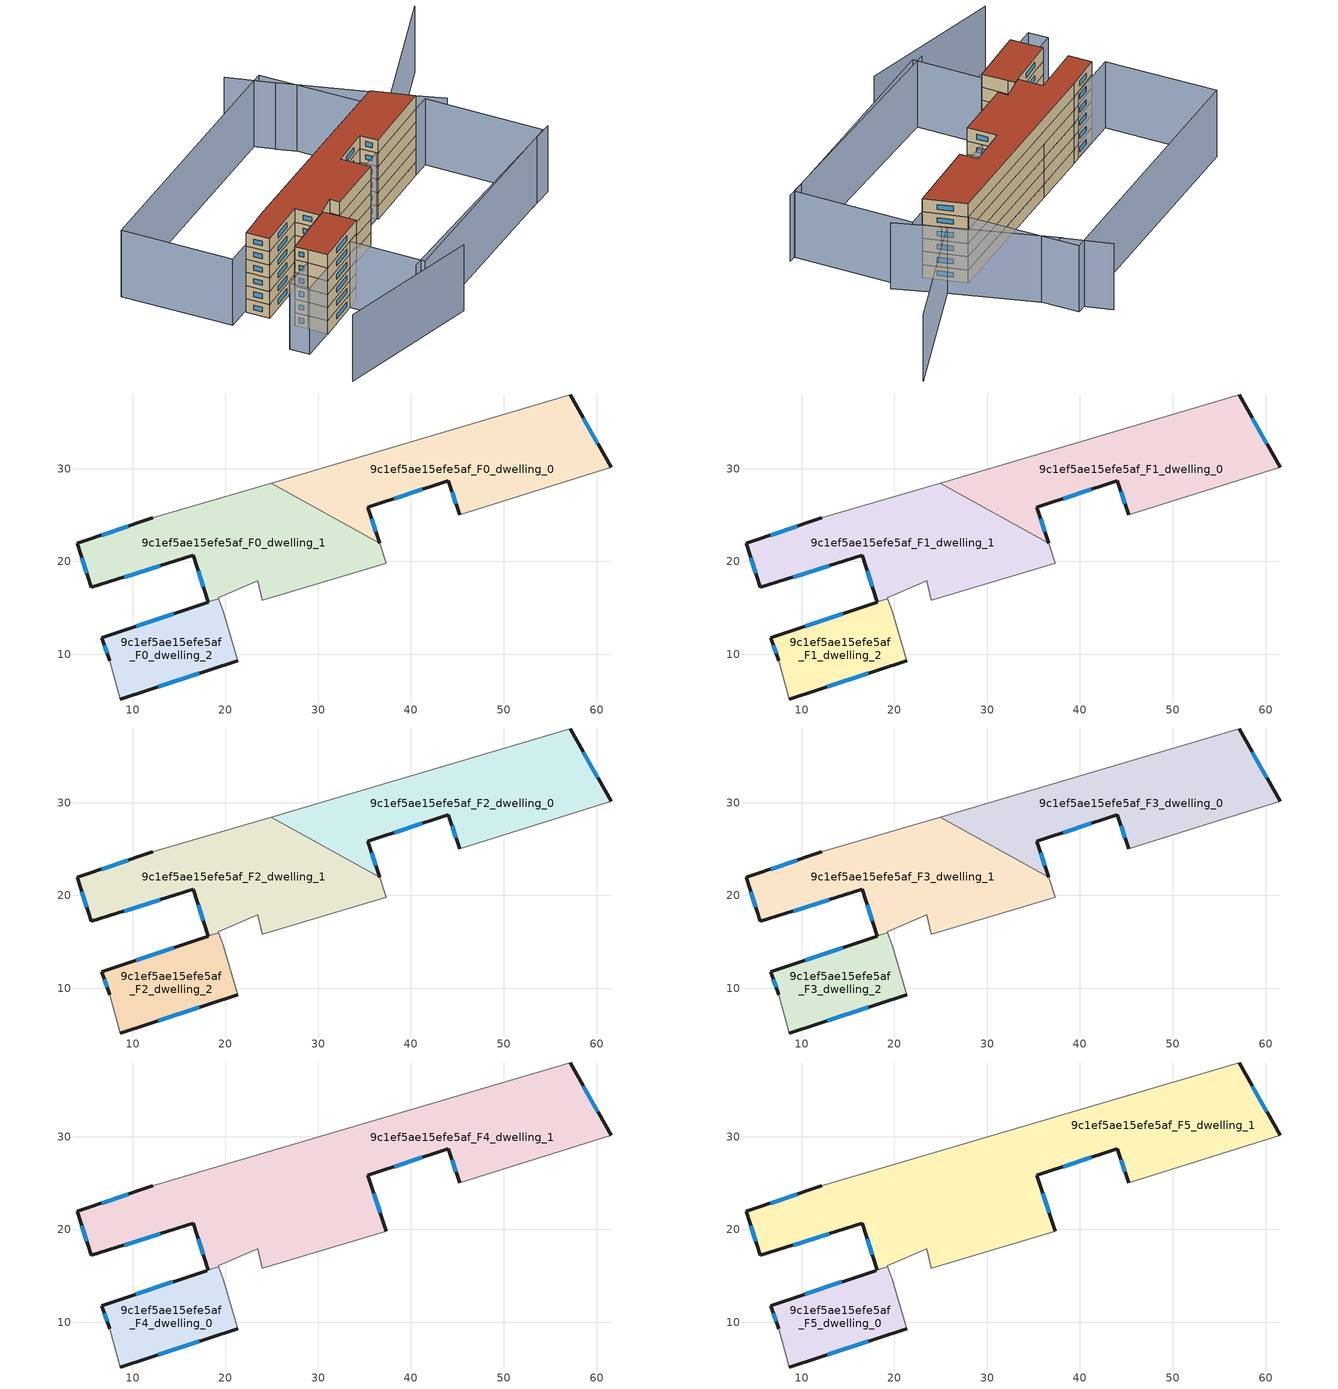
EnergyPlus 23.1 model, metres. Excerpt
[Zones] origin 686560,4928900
9c1ef5ae15efe5af_F0_dwelling_0
 floor ground (EU_floor_Construction): 57.15,37.94 61.59,30.16 45.23,25.04 44.03,28.67 35.35,25.85 36.64,21.95 24.95,28.45 z0
 wall outside (EU_wall_Construction): 36.64,21.95 35.35,25.85 44.03,28.67 45.23,25.04 / 61.59,30.16 57.15,37.94 z0:3
 wall to 9c1ef5ae15efe5af_F0_dwelling_1 (EU_wall_Construction): 24.95,28.45 36.64,21.95 z0:3
 wall adiabatic (EU_wall_Construction): 57.15,37.94 24.95,28.45 / 45.23,25.04 61.59,30.16 z0:3
 window (EU_Window_Construction): 44.42,27.49 44.84,26.22 / 38.18,26.77 41.21,27.75 / 36.22,23.22 35.77,24.58 / 60.15,32.69 58.6,35.41 z0.98:2.02
9c1ef5ae15efe5af_F0_dwelling_1
 floor ground (EU_floor_Construction): 36.64,21.95 37.33,19.83 23.95,15.82 23.49,17.91 19.23,16.06 19.26,15.99 18.38,15.69 18.15,15.6 18.14,15.62 16.56,20.66 5.54,17.19 4.03,21.96 12.15,24.68 24.95,28.45 z0
 wall outside (EU_wall_Construction): 12.15,24.68 4.03,21.96 5.54,17.19 16.56,20.66 18.14,15.62 z0:3
 wall adiabatic (EU_wall_Construction): 24.95,28.45 12.15,24.68 / 18.38,15.69 19.26,15.99 19.23,16.06 23.49,17.91 23.95,15.82 37.33,19.83 36.64,21.95 / 18.14,15.62 18.15,15.6 z0:3
 wall to 9c1ef5ae15efe5af_F0_dwelling_2 (EU_wall_Construction): 18.15,15.6 18.38,15.69 z0:3
 window (EU_Window_Construction): 9.5,23.8 6.67,22.84 / 17.07,19.02 17.63,17.26 / 9.12,18.32 12.97,19.53 / 4.52,20.41 5.04,18.74 z0.98:2.02
9c1ef5ae15efe5af_F0_dwelling_2
 floor ground (EU_floor_Construction): 19.29,15.92 19.74,14.65 21.31,9.27 8.67,5.17 7.52,9.28 6.67,11.78 18.14,15.61 18.15,15.6 18.38,15.69 19.26,15.99 z0
 wall outside (EU_wall_Construction): 18.14,15.61 6.67,11.78 7.52,9.28 / 8.67,5.17 21.31,9.27 z0:3
 wall adiabatic (EU_wall_Construction): 7.52,9.28 8.67,5.17 / 18.15,15.6 18.15,15.61 / 21.31,9.27 19.74,14.65 19.29,15.92 19.26,15.99 18.38,15.69 z0:3
 window (EU_Window_Construction): 6.94,10.97 7.24,10.09 / 14.41,14.36 10.4,13.03 / 12.78,6.5 17.2,7.94 z0.98:2.02
9c1ef5ae15efe5af_F1_dwelling_0
 floor to 9c1ef5ae15efe5af_F0_dwelling_0 (EU_floor_Construction): 57.15,37.94 61.59,30.16 45.23,25.04 44.03,28.67 35.35,25.85 36.64,21.95 24.95,28.45 z3
 wall outside (EU_wall_Construction): 36.64,21.95 35.35,25.85 44.03,28.67 45.23,25.04 / 61.59,30.16 57.15,37.94 z3:6
 wall to 9c1ef5ae15efe5af_F1_dwelling_1 (EU_wall_Construction): 24.95,28.45 36.64,21.95 z3:6
 wall adiabatic (EU_wall_Construction): 57.15,37.94 24.95,28.45 / 45.23,25.04 61.59,30.16 z3:6
 window (EU_Window_Construction): 44.42,27.49 44.84,26.22 / 38.18,26.77 41.21,27.75 / 36.22,23.22 35.77,24.58 / 60.15,32.69 58.6,35.41 z3.98:5.02
9c1ef5ae15efe5af_F1_dwelling_1
 floor to 9c1ef5ae15efe5af_F0_dwelling_1 (EU_floor_Construction): 36.64,21.95 37.33,19.83 23.95,15.82 23.49,17.91 19.23,16.06 19.26,15.99 18.38,15.69 18.15,15.6 18.14,15.62 16.56,20.66 5.54,17.19 4.03,21.96 12.15,24.68 24.95,28.45 z3
 wall outside (EU_wall_Construction): 12.15,24.68 4.03,21.96 5.54,17.19 16.56,20.66 18.14,15.62 z3:6
 wall adiabatic (EU_wall_Construction): 24.95,28.45 12.15,24.68 / 18.38,15.69 19.26,15.99 19.23,16.06 23.49,17.91 23.95,15.82 37.33,19.83 36.64,21.95 / 18.14,15.62 18.15,15.6 z3:6
 wall to 9c1ef5ae15efe5af_F1_dwelling_2 (EU_wall_Construction): 18.15,15.6 18.38,15.69 z3:6
 window (EU_Window_Construction): 9.5,23.8 6.67,22.84 / 17.07,19.02 17.63,17.26 / 9.12,18.32 12.97,19.53 / 4.52,20.41 5.04,18.74 z3.98:5.02
9c1ef5ae15efe5af_F1_dwelling_2
 floor to 9c1ef5ae15efe5af_F0_dwelling_2 (EU_floor_Construction): 19.29,15.92 19.74,14.65 21.31,9.27 8.67,5.17 7.52,9.28 6.67,11.78 18.14,15.61 18.15,15.6 18.38,15.69 19.26,15.99 z3
 wall outside (EU_wall_Construction): 18.14,15.61 6.67,11.78 7.52,9.28 / 8.67,5.17 21.31,9.27 z3:6
 wall adiabatic (EU_wall_Construction): 7.52,9.28 8.67,5.17 / 18.15,15.6 18.15,15.61 / 21.31,9.27 19.74,14.65 19.29,15.92 19.26,15.99 18.38,15.69 z3:6
 window (EU_Window_Construction): 6.94,10.97 7.24,10.09 / 14.41,14.36 10.4,13.03 / 12.78,6.5 17.2,7.94 z3.98:5.02
9c1ef5ae15efe5af_F2_dwelling_0
 floor to 9c1ef5ae15efe5af_F1_dwelling_0 (EU_floor_Construction): 57.15,37.94 61.59,30.16 45.23,25.04 44.03,28.67 35.35,25.85 36.64,21.95 24.95,28.45 z6
 wall outside (EU_wall_Construction): 36.64,21.95 35.35,25.85 44.03,28.67 45.23,25.04 / 61.59,30.16 57.15,37.94 z6:9
 wall to 9c1ef5ae15efe5af_F2_dwelling_1 (EU_wall_Construction): 24.95,28.45 36.64,21.95 z6:9
 wall adiabatic (EU_wall_Construction): 57.15,37.94 24.95,28.45 / 45.23,25.04 61.59,30.16 z6:9
 window (EU_Window_Construction): 44.42,27.49 44.84,26.22 / 38.18,26.77 41.21,27.75 / 36.22,23.22 35.77,24.58 / 60.15,32.69 58.6,35.41 z6.98:8.02
9c1ef5ae15efe5af_F2_dwelling_1
 floor to 9c1ef5ae15efe5af_F1_dwelling_1 (EU_floor_Construction): 36.64,21.95 37.33,19.83 23.95,15.82 23.49,17.91 19.23,16.06 19.26,15.99 18.38,15.69 18.15,15.6 18.14,15.62 16.56,20.66 5.54,17.19 4.03,21.96 12.15,24.68 24.95,28.45 z6
 wall outside (EU_wall_Construction): 12.15,24.68 4.03,21.96 5.54,17.19 16.56,20.66 18.14,15.62 z6:9
 wall adiabatic (EU_wall_Construction): 24.95,28.45 12.15,24.68 / 18.38,15.69 19.26,15.99 19.23,16.06 23.49,17.91 23.95,15.82 37.33,19.83 36.64,21.95 / 18.14,15.62 18.15,15.6 z6:9
 wall to 9c1ef5ae15efe5af_F2_dwelling_2 (EU_wall_Construction): 18.15,15.6 18.38,15.69 z6:9
 window (EU_Window_Construction): 9.5,23.8 6.67,22.84 / 17.07,19.02 17.63,17.26 / 9.12,18.32 12.97,19.53 / 4.52,20.41 5.04,18.74 z6.98:8.02
9c1ef5ae15efe5af_F2_dwelling_2
 floor to 9c1ef5ae15efe5af_F1_dwelling_2 (EU_floor_Construction): 19.29,15.92 19.74,14.65 21.31,9.27 8.67,5.17 7.52,9.28 6.67,11.78 18.14,15.61 18.15,15.6 18.38,15.69 19.26,15.99 z6
 wall outside (EU_wall_Construction): 18.14,15.61 6.67,11.78 7.52,9.28 / 8.67,5.17 21.31,9.27 z6:9
 wall adiabatic (EU_wall_Construction): 7.52,9.28 8.67,5.17 / 18.15,15.6 18.15,15.61 / 21.31,9.27 19.74,14.65 19.29,15.92 19.26,15.99 18.38,15.69 z6:9
 window (EU_Window_Construction): 6.94,10.97 7.24,10.09 / 14.41,14.36 10.4,13.03 / 12.78,6.5 17.2,7.94 z6.98:8.02
9c1ef5ae15efe5af_F3_dwelling_0
 floor to 9c1ef5ae15efe5af_F2_dwelling_0 (EU_floor_Construction): 57.15,37.94 61.59,30.16 45.23,25.04 44.03,28.67 35.35,25.85 36.64,21.95 24.95,28.45 z9
 wall outside (EU_wall_Construction): 36.64,21.95 35.35,25.85 44.03,28.67 45.23,25.04 / 61.59,30.16 57.15,37.94 z9:12
 wall to 9c1ef5ae15efe5af_F3_dwelling_1 (EU_wall_Construction): 24.95,28.45 36.64,21.95 z9:12
 wall adiabatic (EU_wall_Construction): 57.15,37.94 24.95,28.45 / 45.23,25.04 61.59,30.16 z9:12
 window (EU_Window_Construction): 44.42,27.49 44.84,26.22 / 38.18,26.77 41.21,27.75 / 36.22,23.22 35.77,24.58 / 60.15,32.69 58.6,35.41 z9.98:11.02
9c1ef5ae15efe5af_F3_dwelling_1
 floor to 9c1ef5ae15efe5af_F2_dwelling_1 (EU_floor_Construction): 36.64,21.95 37.33,19.83 23.95,15.82 23.49,17.91 19.23,16.06 19.26,15.99 18.38,15.69 18.15,15.6 18.14,15.62 16.56,20.66 5.54,17.19 4.03,21.96 12.15,24.68 24.95,28.45 z9
 wall outside (EU_wall_Construction): 12.15,24.68 4.03,21.96 5.54,17.19 16.56,20.66 18.14,15.62 z9:12
 wall adiabatic (EU_wall_Construction): 24.95,28.45 12.15,24.68 / 18.38,15.69 19.26,15.99 19.23,16.06 23.49,17.91 23.95,15.82 37.33,19.83 36.64,21.95 / 18.14,15.62 18.15,15.6 z9:12
 wall to 9c1ef5ae15efe5af_F3_dwelling_2 (EU_wall_Construction): 18.15,15.6 18.38,15.69 z9:12
 window (EU_Window_Construction): 9.5,23.8 6.67,22.84 / 17.07,19.02 17.63,17.26 / 9.12,18.32 12.97,19.53 / 4.52,20.41 5.04,18.74 z9.98:11.02
9c1ef5ae15efe5af_F3_dwelling_2
 floor to 9c1ef5ae15efe5af_F2_dwelling_2 (EU_floor_Construction): 19.29,15.92 19.74,14.65 21.31,9.27 8.67,5.17 7.52,9.28 6.67,11.78 18.14,15.61 18.15,15.6 18.38,15.69 19.26,15.99 z9
 wall outside (EU_wall_Construction): 18.14,15.61 6.67,11.78 7.52,9.28 / 8.67,5.17 21.31,9.27 z9:12
 wall adiabatic (EU_wall_Construction): 7.52,9.28 8.67,5.17 / 18.15,15.6 18.15,15.61 / 21.31,9.27 19.74,14.65 19.29,15.92 19.26,15.99 18.38,15.69 z9:12
 window (EU_Window_Construction): 6.94,10.97 7.24,10.09 / 14.41,14.36 10.4,13.03 / 12.78,6.5 17.2,7.94 z9.98:11.02
9c1ef5ae15efe5af_F4_dwelling_0
 floor to 9c1ef5ae15efe5af_F3_dwelling_2 (EU_floor_Construction): 19.29,15.92 19.74,14.65 21.31,9.27 8.67,5.17 7.52,9.28 6.67,11.78 18.14,15.61 18.15,15.6 18.38,15.69 19.26,15.99 z12
 wall outside (EU_wall_Construction): 8.67,5.17 21.31,9.27 / 18,15.56 6.67,11.78 7.52,9.28 z12:15
 wall adiabatic (EU_wall_Construction): 18.15,15.6 18.15,15.61 / 21.31,9.27 19.74,14.65 19.29,15.92 19.26,15.99 18.38,15.69 / 7.52,9.28 8.67,5.17 / 18.14,15.61 18,15.56 z12:15
 wall to 9c1ef5ae15efe5af_F4_dwelling_1 (EU_wall_Construction): 18.38,15.69 18.15,15.6 z12:15
 window (EU_Window_Construction): 12.78,6.5 17.2,7.94 / 6.94,10.97 7.24,10.09 / 14.32,14.33 10.35,13.01 z12.98:14.02
9c1ef5ae15efe5af_F4_dwelling_1
 floor to 9c1ef5ae15efe5af_F3_dwelling_0 (EU_floor_Construction): 57.15,37.94 61.59,30.16 45.23,25.04 44.03,28.67 35.35,25.85 36.64,21.95 24.95,28.45 z12
 floor to 9c1ef5ae15efe5af_F3_dwelling_1 (EU_floor_Construction): 36.64,21.95 37.33,19.83 23.95,15.82 23.49,17.91 19.23,16.06 19.26,15.99 18.38,15.69 18.15,15.6 18.14,15.62 16.56,20.66 5.54,17.19 4.03,21.96 12.15,24.68 24.95,28.45 z12
 wall outside (EU_wall_Construction): 12.15,24.68 4.03,21.96 5.54,17.19 16.56,20.66 18.14,15.62 / 61.59,30.16 57.15,37.94 / 37.33,19.83 35.35,25.85 44.03,28.67 45.23,25.04 z12:15
 wall adiabatic (EU_wall_Construction): 57.15,37.94 12.15,24.68 / 45.23,25.04 61.59,30.16 / 18.38,15.69 19.26,15.99 19.23,16.06 23.49,17.91 23.95,15.82 37.33,19.83 / 18.14,15.62 18.15,15.6 z12:15
 window (EU_Window_Construction): 9.12,18.32 12.97,19.53 / 4.52,20.41 5.04,18.74 / 9.5,23.8 6.67,22.84 / 60.15,32.69 58.6,35.41 / 44.42,27.49 44.84,26.22 / 38.18,26.77 41.21,27.75 / 36.69,21.79 36,23.89 / 17.07,19.02 17.63,17.26 z12.98:14.02
9c1ef5ae15efe5af_F5_dwelling_0
 floor to 9c1ef5ae15efe5af_F4_dwelling_0 (EU_floor_Construction): 19.29,15.92 19.74,14.65 21.31,9.27 8.67,5.17 7.52,9.28 6.67,11.78 18,15.56 18.15,15.61 18.15,15.6 18.38,15.69 19.26,15.99 z15
 wall outside (EU_wall_Construction): 8.67,5.17 21.31,9.27 / 18,15.56 6.67,11.78 7.52,9.28 z15:18
 wall adiabatic (EU_wall_Construction): 18.15,15.6 18.15,15.61 / 21.31,9.27 19.74,14.65 19.29,15.92 19.26,15.99 18.38,15.69 / 7.52,9.28 8.67,5.17 / 18.14,15.61 18,15.56 z15:18
 wall to 9c1ef5ae15efe5af_F5_dwelling_1 (EU_wall_Construction): 18.38,15.69 18.15,15.6 z15:18
 window (EU_Window_Construction): 12.78,6.5 17.2,7.94 / 6.94,10.97 7.24,10.09 / 14.32,14.33 10.35,13.01 z15.98:17.02
 roof outside (EU_roof_Construction): 21.31,9.27 19.74,14.65 19.29,15.92 19.26,15.99 18.38,15.69 18.15,15.6 18.15,15.61 18,15.56 6.67,11.78 7.52,9.28 8.67,5.17 z18
9c1ef5ae15efe5af_F5_dwelling_1
 floor to 9c1ef5ae15efe5af_F4_dwelling_1 (EU_floor_Construction): 57.15,37.94 61.59,30.16 45.23,25.04 44.03,28.67 35.35,25.85 37.33,19.83 23.95,15.82 23.49,17.91 19.23,16.06 19.26,15.99 18.38,15.69 18.15,15.6 18.14,15.62 16.56,20.66 5.54,17.19 4.03,21.96 12.15,24.68 z15
 wall outside (EU_wall_Construction): 12.15,24.68 4.03,21.96 5.54,17.19 16.56,20.66 18.14,15.62 / 61.59,30.16 57.15,37.94 / 37.33,19.83 35.35,25.85 44.03,28.67 45.23,25.04 z15:18
 wall adiabatic (EU_wall_Construction): 57.15,37.94 12.15,24.68 / 45.23,25.04 61.59,30.16 / 18.38,15.69 19.26,15.99 19.23,16.06 23.49,17.91 23.95,15.82 37.33,19.83 / 18.14,15.62 18.15,15.6 z15:18
 window (EU_Window_Construction): 9.12,18.32 12.97,19.53 / 4.52,20.41 5.04,18.74 / 9.5,23.8 6.67,22.84 / 60.15,32.69 58.6,35.41 / 44.42,27.49 44.84,26.22 / 38.18,26.77 41.21,27.75 / 36.69,21.79 36,23.89 / 17.07,19.02 17.63,17.26 z15.98:17.02
 roof outside (EU_roof_Construction): 61.59,30.16 57.15,37.94 12.15,24.68 4.03,21.96 5.54,17.19 16.56,20.66 18.14,15.62 18.15,15.6 18.38,15.69 19.26,15.99 19.23,16.06 23.49,17.91 23.95,15.82 37.33,19.83 35.35,25.85 44.03,28.67 45.23,25.04 z18
shading: -0.45,-9.4 32.14,-8.65 / 20.87,-6.62 74.12,7.57 / 68.53,28.22 62.49,37.37 / 62.49,37.37 88.55,54.6 / 63.15,36.36 50.64,56.17 / 50.93,55.78 45.52,64.84 / 8.73,5.19 1.06,2.91 / 1.06,2.91 -0.15,7 / -0.15,7 7.51,9.28 / 7.51,9.28 8.73,5.19 / 22.93,-7.09 15.98,17 / 15.98,17 65.55,31.3 / 65.55,31.3 72.5,7.2 / 72.5,7.2 22.93,-7.09 / -7.77,43.32 50.52,60.48 / 50.52,60.48 57.16,37.93 / 57.16,37.93 -1.14,20.77 / -1.14,20.77 -7.77,43.32 z0:15
[Building]
EU S2 Campaign: North Axis=0; Terrain=City; Solar Distribution=FullExterior
[Site:Location]
Bologna: Latitude=44.5; Longitude=11.25; Time Zone=1; Elevation=37
[SizingPeriod:WeatherFileDays]
AnnualSizingPeriod: Begin Month=1; Begin Day of Month=1; End Month=12; End Day of Month=31; Day of Week for Start Day=Monday; Use Weather File Daylight Saving Period=No; Use Weather File Rain and Snow Indicators=No
[MATERIAL]
EU_InternalMass_Material: Roughness=MediumRough; Thickness=0.1; Conductivity=1; Density=1800; Specific Heat=900; Thermal Absorptance=0.9; Solar Absorptance=0.7; Visible Absorptance=0.7
[MATERIAL:NOMASS] Roughness=MediumRough; Thermal Absorptance=0.9; Solar Absorptance=0.7; Visible Absorptance=0.7
Name | Thermal Resistance
EU_wall_NoMass | 0.905828
EU_roof_NoMass | 0.37593
EU_floor_NoMass | 0.67114
[WINDOWMATERIAL:SIMPLEGLAZINGSYSTEM]
EU_Window_SimpleGlazing: UFactor=4.52486; Solar Heat Gain Coefficient=0.85; Visible Transmittance=0.85
[CONSTRUCTION]
EU_wall_Construction: EU_wall_NoMass
EU_roof_Construction: EU_roof_NoMass
EU_floor_Construction: EU_floor_NoMass
EU_InternalMass_Construction: EU_InternalMass_Material
EU_Window_Construction: EU_Window_SimpleGlazing
[ZONE] Type=1; Multiplier=1; Ceiling Height=autocalculate; Floor Area=autocalculate; Part of Total Floor Area=Yes
Name | Volume
9c1ef5ae15efe5af_F0_dwelling_0; 9c1ef5ae15efe5af_F1_dwelling_0; 9c1ef5ae15efe5af_F2_dwelling_0; 9c1ef5ae15efe5af_F3_dwelling_0 | 708.026
9c1ef5ae15efe5af_F4_dwelling_0; 9c1ef5ae15efe5af_F5_dwelling_0 | 277.337
9c1ef5ae15efe5af_F0_dwelling_1; 9c1ef5ae15efe5af_F1_dwelling_1; 9c1ef5ae15efe5af_F2_dwelling_1; 9c1ef5ae15efe5af_F3_dwelling_1 | 707.507
9c1ef5ae15efe5af_F4_dwelling_1; 9c1ef5ae15efe5af_F5_dwelling_1 | 1415.54
9c1ef5ae15efe5af_F0_dwelling_2; 9c1ef5ae15efe5af_F1_dwelling_2; 9c1ef5ae15efe5af_F2_dwelling_2; 9c1ef5ae15efe5af_F3_dwelling_2 | 277.331
[INTERNALMASS] Construction=EU_InternalMass_Construction
Name | Zone or ZoneList | Surface Area
9c1ef5ae15efe5af_F0_dwelling_0_EU_InternalMass | 9c1ef5ae15efe5af_F0_dwelling_0 | 236.009
9c1ef5ae15efe5af_F0_dwelling_1_EU_InternalMass | 9c1ef5ae15efe5af_F0_dwelling_1 | 235.836
9c1ef5ae15efe5af_F0_dwelling_2_EU_InternalMass | 9c1ef5ae15efe5af_F0_dwelling_2 | 92.4458
9c1ef5ae15efe5af_F1_dwelling_0_EU_InternalMass | 9c1ef5ae15efe5af_F1_dwelling_0 | 236.009
9c1ef5ae15efe5af_F1_dwelling_1_EU_InternalMass | 9c1ef5ae15efe5af_F1_dwelling_1 | 235.836
9c1ef5ae15efe5af_F1_dwelling_2_EU_InternalMass | 9c1ef5ae15efe5af_F1_dwelling_2 | 92.4458
9c1ef5ae15efe5af_F2_dwelling_0_EU_InternalMass | 9c1ef5ae15efe5af_F2_dwelling_0 | 236.009
9c1ef5ae15efe5af_F2_dwelling_1_EU_InternalMass | 9c1ef5ae15efe5af_F2_dwelling_1 | 235.836
9c1ef5ae15efe5af_F2_dwelling_2_EU_InternalMass | 9c1ef5ae15efe5af_F2_dwelling_2 | 92.4458
9c1ef5ae15efe5af_F3_dwelling_0_EU_InternalMass | 9c1ef5ae15efe5af_F3_dwelling_0 | 236.009
9c1ef5ae15efe5af_F3_dwelling_1_EU_InternalMass | 9c1ef5ae15efe5af_F3_dwelling_1 | 235.836
9c1ef5ae15efe5af_F3_dwelling_2_EU_InternalMass | 9c1ef5ae15efe5af_F3_dwelling_2 | 92.4458
9c1ef5ae15efe5af_F4_dwelling_0_EU_InternalMass | 9c1ef5ae15efe5af_F4_dwelling_0 | 92.4495
9c1ef5ae15efe5af_F4_dwelling_1_EU_InternalMass | 9c1ef5ae15efe5af_F4_dwelling_1 | 471.844
9c1ef5ae15efe5af_F5_dwelling_0_EU_InternalMass | 9c1ef5ae15efe5af_F5_dwelling_0 | 92.4495
9c1ef5ae15efe5af_F5_dwelling_1_EU_InternalMass | 9c1ef5ae15efe5af_F5_dwelling_1 | 471.844
[OTHEREQUIPMENT] Fuel Type=Electricity; Design Level Calculation Method=Watts/Area; Power per Zone Floor Area=1; Fraction Latent=0; Fraction Radiant=0; Fraction Lost=0; Carbon Dioxide Generation Rate=0; EndUse Subcategory=EU_Step8_InternalGains
Name | Zone or ZoneList or Space or SpaceList | Schedule
EU_Step8_InternalGain_9c1ef5ae15efe5af_F0_dwelling_0_f000 | 9c1ef5ae15efe5af_F0_dwelling_0 | EU_Step8_GainSchedule_9c1ef5ae15efe5af_F0_dwelling_0_f000
EU_Step8_InternalGain_9c1ef5ae15efe5af_F0_dwelling_1_f000 | 9c1ef5ae15efe5af_F0_dwelling_1 | EU_Step8_GainSchedule_9c1ef5ae15efe5af_F0_dwelling_1_f000
EU_Step8_InternalGain_9c1ef5ae15efe5af_F0_dwelling_2_f000 | 9c1ef5ae15efe5af_F0_dwelling_2 | EU_Step8_GainSchedule_9c1ef5ae15efe5af_F0_dwelling_2_f000
EU_Step8_InternalGain_9c1ef5ae15efe5af_F1_dwelling_0_f000 | 9c1ef5ae15efe5af_F1_dwelling_0 | EU_Step8_GainSchedule_9c1ef5ae15efe5af_F1_dwelling_0_f000
EU_Step8_InternalGain_9c1ef5ae15efe5af_F1_dwelling_1_f000 | 9c1ef5ae15efe5af_F1_dwelling_1 | EU_Step8_GainSchedule_9c1ef5ae15efe5af_F1_dwelling_1_f000
EU_Step8_InternalGain_9c1ef5ae15efe5af_F1_dwelling_2_f000 | 9c1ef5ae15efe5af_F1_dwelling_2 | EU_Step8_GainSchedule_9c1ef5ae15efe5af_F1_dwelling_2_f000
EU_Step8_InternalGain_9c1ef5ae15efe5af_F2_dwelling_0_f000 | 9c1ef5ae15efe5af_F2_dwelling_0 | EU_Step8_GainSchedule_9c1ef5ae15efe5af_F2_dwelling_0_f000
EU_Step8_InternalGain_9c1ef5ae15efe5af_F2_dwelling_1_f000 | 9c1ef5ae15efe5af_F2_dwelling_1 | EU_Step8_GainSchedule_9c1ef5ae15efe5af_F2_dwelling_1_f000
EU_Step8_InternalGain_9c1ef5ae15efe5af_F2_dwelling_2_f000 | 9c1ef5ae15efe5af_F2_dwelling_2 | EU_Step8_GainSchedule_9c1ef5ae15efe5af_F2_dwelling_2_f000
EU_Step8_InternalGain_9c1ef5ae15efe5af_F3_dwelling_0_f000 | 9c1ef5ae15efe5af_F3_dwelling_0 | EU_Step8_GainSchedule_9c1ef5ae15efe5af_F3_dwelling_0_f000
EU_Step8_InternalGain_9c1ef5ae15efe5af_F3_dwelling_1_f000 | 9c1ef5ae15efe5af_F3_dwelling_1 | EU_Step8_GainSchedule_9c1ef5ae15efe5af_F3_dwelling_1_f000
EU_Step8_InternalGain_9c1ef5ae15efe5af_F3_dwelling_2_f000 | 9c1ef5ae15efe5af_F3_dwelling_2 | EU_Step8_GainSchedule_9c1ef5ae15efe5af_F3_dwelling_2_f000
EU_Step8_InternalGain_9c1ef5ae15efe5af_F4_dwelling_0_f000 | 9c1ef5ae15efe5af_F4_dwelling_0 | EU_Step8_GainSchedule_9c1ef5ae15efe5af_F4_dwelling_0_f000
EU_Step8_InternalGain_9c1ef5ae15efe5af_F4_dwelling_1_f000 | 9c1ef5ae15efe5af_F4_dwelling_1 | EU_Step8_GainSchedule_9c1ef5ae15efe5af_F4_dwelling_1_f000
EU_Step8_InternalGain_9c1ef5ae15efe5af_F5_dwelling_0_f000 | 9c1ef5ae15efe5af_F5_dwelling_0 | EU_Step8_GainSchedule_9c1ef5ae15efe5af_F5_dwelling_0_f000
EU_Step8_InternalGain_9c1ef5ae15efe5af_F5_dwelling_1_f000 | 9c1ef5ae15efe5af_F5_dwelling_1 | EU_Step8_GainSchedule_9c1ef5ae15efe5af_F5_dwelling_1_f000
[ZONEVENTILATION:DESIGNFLOWRATE] Schedule=EU_AlwaysOn; Design Flow Rate Calculation Method=AirChanges/Hour; Air Changes per Hour=0.73129; Ventilation Type=Natural; Fan Pressure Rise=0; Fan Total Efficiency=1; Constant Term Coefficient=1; Temperature Term Coefficient=0; Velocity Term Coefficient=0; Velocity Squared Term Coefficient=0; Minimum Indoor Temperature=-100; Maximum Indoor Temperature=100; Delta Temperature=-100; Minimum Outdoor Temperature=-100; Maximum Outdoor Temperature=100; Maximum Wind Speed=40
Name | Zone or ZoneList or Space or SpaceList
EU_ConstantAir_9c1ef5ae15efe5af_F0_dwelling_0 | 9c1ef5ae15efe5af_F0_dwelling_0
EU_ConstantAir_9c1ef5ae15efe5af_F0_dwelling_1 | 9c1ef5ae15efe5af_F0_dwelling_1
EU_ConstantAir_9c1ef5ae15efe5af_F0_dwelling_2 | 9c1ef5ae15efe5af_F0_dwelling_2
EU_ConstantAir_9c1ef5ae15efe5af_F1_dwelling_0 | 9c1ef5ae15efe5af_F1_dwelling_0
EU_ConstantAir_9c1ef5ae15efe5af_F1_dwelling_1 | 9c1ef5ae15efe5af_F1_dwelling_1
EU_ConstantAir_9c1ef5ae15efe5af_F1_dwelling_2 | 9c1ef5ae15efe5af_F1_dwelling_2
EU_ConstantAir_9c1ef5ae15efe5af_F2_dwelling_0 | 9c1ef5ae15efe5af_F2_dwelling_0
EU_ConstantAir_9c1ef5ae15efe5af_F2_dwelling_1 | 9c1ef5ae15efe5af_F2_dwelling_1
EU_ConstantAir_9c1ef5ae15efe5af_F2_dwelling_2 | 9c1ef5ae15efe5af_F2_dwelling_2
EU_ConstantAir_9c1ef5ae15efe5af_F3_dwelling_0 | 9c1ef5ae15efe5af_F3_dwelling_0
EU_ConstantAir_9c1ef5ae15efe5af_F3_dwelling_1 | 9c1ef5ae15efe5af_F3_dwelling_1
EU_ConstantAir_9c1ef5ae15efe5af_F3_dwelling_2 | 9c1ef5ae15efe5af_F3_dwelling_2
EU_ConstantAir_9c1ef5ae15efe5af_F4_dwelling_0 | 9c1ef5ae15efe5af_F4_dwelling_0
EU_ConstantAir_9c1ef5ae15efe5af_F4_dwelling_1 | 9c1ef5ae15efe5af_F4_dwelling_1
EU_ConstantAir_9c1ef5ae15efe5af_F5_dwelling_0 | 9c1ef5ae15efe5af_F5_dwelling_0
EU_ConstantAir_9c1ef5ae15efe5af_F5_dwelling_1 | 9c1ef5ae15efe5af_F5_dwelling_1
[HVACTEMPLATE:THERMOSTAT] Constant Heating Setpoint=20; Constant Cooling Setpoint=50
EU_HeatOnly_9c1ef5ae15efe5af_F0_dwelling_0; EU_HeatOnly_9c1ef5ae15efe5af_F0_dwelling_1; EU_HeatOnly_9c1ef5ae15efe5af_F0_dwelling_2; EU_HeatOnly_9c1ef5ae15efe5af_F1_dwelling_0; EU_HeatOnly_9c1ef5ae15efe5af_F1_dwelling_1; EU_HeatOnly_9c1ef5ae15efe5af_F1_dwelling_2; EU_HeatOnly_9c1ef5ae15efe5af_F2_dwelling_0; EU_HeatOnly_9c1ef5ae15efe5af_F2_dwelling_1; EU_HeatOnly_9c1ef5ae15efe5af_F2_dwelling_2; EU_HeatOnly_9c1ef5ae15efe5af_F3_dwelling_0; EU_HeatOnly_9c1ef5ae15efe5af_F3_dwelling_1; EU_HeatOnly_9c1ef5ae15efe5af_F3_dwelling_2; EU_HeatOnly_9c1ef5ae15efe5af_F4_dwelling_0; EU_HeatOnly_9c1ef5ae15efe5af_F4_dwelling_1; EU_HeatOnly_9c1ef5ae15efe5af_F5_dwelling_0; EU_HeatOnly_9c1ef5ae15efe5af_F5_dwelling_1
[HVACTEMPLATE:ZONE:IDEALLOADSAIRSYSTEM] System Availability Schedule=EU_AlwaysOn; Maximum Heating Supply Air Temperature=50; Minimum Cooling Supply Air Temperature=13; Maximum Heating Supply Air Humidity Ratio=0.0156; Minimum Cooling Supply Air Humidity Ratio=0.0077; Heating Limit=NoLimit; Cooling Limit=NoLimit; Heating Availability Schedule=EU_AlwaysOn; Cooling Availability Schedule=EU_CoolingOff; Dehumidification Control Type=ConstantSensibleHeatRatio; Cooling Sensible Heat Ratio=0.7; Dehumidification Setpoint=60; Humidification Control Type=None; Humidification Setpoint=30; Outdoor Air Method=None; Outdoor Air Flow Rate per Person=0.00944; Outdoor Air Flow Rate per Zone Floor Area=0; Outdoor Air Flow Rate per Zone=0; Demand Controlled Ventilation Type=None; Outdoor Air Economizer Type=NoEconomizer; Heat Recovery Type=None; Sensible Heat Recovery Effectiveness=0.7; Latent Heat Recovery Effectiveness=0.65
Name | Template Thermostat
9c1ef5ae15efe5af_F0_dwelling_0 | EU_HeatOnly_9c1ef5ae15efe5af_F0_dwelling_0
9c1ef5ae15efe5af_F0_dwelling_1 | EU_HeatOnly_9c1ef5ae15efe5af_F0_dwelling_1
9c1ef5ae15efe5af_F0_dwelling_2 | EU_HeatOnly_9c1ef5ae15efe5af_F0_dwelling_2
9c1ef5ae15efe5af_F1_dwelling_0 | EU_HeatOnly_9c1ef5ae15efe5af_F1_dwelling_0
9c1ef5ae15efe5af_F1_dwelling_1 | EU_HeatOnly_9c1ef5ae15efe5af_F1_dwelling_1
9c1ef5ae15efe5af_F1_dwelling_2 | EU_HeatOnly_9c1ef5ae15efe5af_F1_dwelling_2
9c1ef5ae15efe5af_F2_dwelling_0 | EU_HeatOnly_9c1ef5ae15efe5af_F2_dwelling_0
9c1ef5ae15efe5af_F2_dwelling_1 | EU_HeatOnly_9c1ef5ae15efe5af_F2_dwelling_1
9c1ef5ae15efe5af_F2_dwelling_2 | EU_HeatOnly_9c1ef5ae15efe5af_F2_dwelling_2
9c1ef5ae15efe5af_F3_dwelling_0 | EU_HeatOnly_9c1ef5ae15efe5af_F3_dwelling_0
9c1ef5ae15efe5af_F3_dwelling_1 | EU_HeatOnly_9c1ef5ae15efe5af_F3_dwelling_1
9c1ef5ae15efe5af_F3_dwelling_2 | EU_HeatOnly_9c1ef5ae15efe5af_F3_dwelling_2
9c1ef5ae15efe5af_F4_dwelling_0 | EU_HeatOnly_9c1ef5ae15efe5af_F4_dwelling_0
9c1ef5ae15efe5af_F4_dwelling_1 | EU_HeatOnly_9c1ef5ae15efe5af_F4_dwelling_1
9c1ef5ae15efe5af_F5_dwelling_0 | EU_HeatOnly_9c1ef5ae15efe5af_F5_dwelling_0
9c1ef5ae15efe5af_F5_dwelling_1 | EU_HeatOnly_9c1ef5ae15efe5af_F5_dwelling_1
[SIZING:ZONE] Zone Cooling Design Supply Air Temperature Input Method=SupplyAirTemperature; Zone Cooling Design Supply Air Temperature=13; Zone Heating Design Supply Air Temperature Input Method=SupplyAirTemperature; Zone Heating Design Supply Air Temperature=50; Zone Cooling Design Supply Air Humidity Ratio=0.008; Zone Heating Design Supply Air Humidity Ratio=0.008; Cooling Design Air Flow Method=DesignDay; Cooling Design Air Flow Rate=0; Cooling Minimum Air Flow per Zone Floor Area=0.000762; Cooling Minimum Air Flow=0; Cooling Minimum Air Flow Fraction=0.2; Heating Design Air Flow Method=DesignDay; Heating Design Air Flow Rate=0; Heating Maximum Air Flow per Zone Floor Area=0.002032; Heating Maximum Air Flow=0.141576; Heating Maximum Air Flow Fraction=0.3; Account for Dedicated Outdoor Air System=No; Dedicated Outdoor Air System Control Strategy=NeutralSupplyAir; Dedicated Outdoor Air Low Setpoint Temperature for Design=autosize; Dedicated Outdoor Air High Setpoint Temperature for Design=autosize; Zone Load Sizing Method=Sensible Load Only No Latent Load; Zone Latent Cooling Design Supply Air Humidity Ratio Input Method=HumidityRatioDifference; Zone Cooling Design Supply Air Humidity Ratio Difference=0.005; Zone Latent Heating Design Supply Air Humidity Ratio Input Method=HumidityRatioDifference; Zone Humidification Design Supply Air Humidity Ratio Difference=0.005
9c1ef5ae15efe5af_F0_dwelling_0; 9c1ef5ae15efe5af_F0_dwelling_1; 9c1ef5ae15efe5af_F0_dwelling_2; 9c1ef5ae15efe5af_F1_dwelling_0; 9c1ef5ae15efe5af_F1_dwelling_1; 9c1ef5ae15efe5af_F1_dwelling_2; 9c1ef5ae15efe5af_F2_dwelling_0; 9c1ef5ae15efe5af_F2_dwelling_1; 9c1ef5ae15efe5af_F2_dwelling_2; 9c1ef5ae15efe5af_F3_dwelling_0; 9c1ef5ae15efe5af_F3_dwelling_1; 9c1ef5ae15efe5af_F3_dwelling_2; 9c1ef5ae15efe5af_F4_dwelling_0; 9c1ef5ae15efe5af_F4_dwelling_1; 9c1ef5ae15efe5af_F5_dwelling_0; 9c1ef5ae15efe5af_F5_dwelling_1
[SCHEDULE:CONSTANT]
Name | Hourly Value
EU_AlwaysOn | 1
EU_CoolingOff | 0
[SCHEDULE:FILE] Column Number=1; Rows to Skip at Top=0; Number of Hours of Data=8760; Column Separator=Comma; Interpolate to Timestep=No; Minutes per Item=60; Adjust Schedule for Daylight Savings=Yes
Name | File
EU_Step8_GainSchedule_9c1ef5ae15efe5af_F0_dwelling_0_f000 | ../../schedules/9c1ef5ae15efe5af/9c1ef5ae15efe5af_F0_dwelling_0_f000_gain.csv
EU_Step8_GainSchedule_9c1ef5ae15efe5af_F0_dwelling_1_f000 | ../../schedules/9c1ef5ae15efe5af/9c1ef5ae15efe5af_F0_dwelling_1_f000_gain.csv
EU_Step8_GainSchedule_9c1ef5ae15efe5af_F0_dwelling_2_f000 | ../../schedules/9c1ef5ae15efe5af/9c1ef5ae15efe5af_F0_dwelling_2_f000_gain.csv
EU_Step8_GainSchedule_9c1ef5ae15efe5af_F1_dwelling_0_f000 | ../../schedules/9c1ef5ae15efe5af/9c1ef5ae15efe5af_F1_dwelling_0_f000_gain.csv
EU_Step8_GainSchedule_9c1ef5ae15efe5af_F1_dwelling_1_f000 | ../../schedules/9c1ef5ae15efe5af/9c1ef5ae15efe5af_F1_dwelling_1_f000_gain.csv
EU_Step8_GainSchedule_9c1ef5ae15efe5af_F1_dwelling_2_f000 | ../../schedules/9c1ef5ae15efe5af/9c1ef5ae15efe5af_F1_dwelling_2_f000_gain.csv
EU_Step8_GainSchedule_9c1ef5ae15efe5af_F2_dwelling_0_f000 | ../../schedules/9c1ef5ae15efe5af/9c1ef5ae15efe5af_F2_dwelling_0_f000_gain.csv
EU_Step8_GainSchedule_9c1ef5ae15efe5af_F2_dwelling_1_f000 | ../../schedules/9c1ef5ae15efe5af/9c1ef5ae15efe5af_F2_dwelling_1_f000_gain.csv
EU_Step8_GainSchedule_9c1ef5ae15efe5af_F2_dwelling_2_f000 | ../../schedules/9c1ef5ae15efe5af/9c1ef5ae15efe5af_F2_dwelling_2_f000_gain.csv
EU_Step8_GainSchedule_9c1ef5ae15efe5af_F3_dwelling_0_f000 | ../../schedules/9c1ef5ae15efe5af/9c1ef5ae15efe5af_F3_dwelling_0_f000_gain.csv
EU_Step8_GainSchedule_9c1ef5ae15efe5af_F3_dwelling_1_f000 | ../../schedules/9c1ef5ae15efe5af/9c1ef5ae15efe5af_F3_dwelling_1_f000_gain.csv
EU_Step8_GainSchedule_9c1ef5ae15efe5af_F3_dwelling_2_f000 | ../../schedules/9c1ef5ae15efe5af/9c1ef5ae15efe5af_F3_dwelling_2_f000_gain.csv
EU_Step8_GainSchedule_9c1ef5ae15efe5af_F4_dwelling_0_f000 | ../../schedules/9c1ef5ae15efe5af/9c1ef5ae15efe5af_F4_dwelling_0_f000_gain.csv
EU_Step8_GainSchedule_9c1ef5ae15efe5af_F4_dwelling_1_f000 | ../../schedules/9c1ef5ae15efe5af/9c1ef5ae15efe5af_F4_dwelling_1_f000_gain.csv
EU_Step8_GainSchedule_9c1ef5ae15efe5af_F5_dwelling_0_f000 | ../../schedules/9c1ef5ae15efe5af/9c1ef5ae15efe5af_F5_dwelling_0_f000_gain.csv
EU_Step8_GainSchedule_9c1ef5ae15efe5af_F5_dwelling_1_f000 | ../../schedules/9c1ef5ae15efe5af/9c1ef5ae15efe5af_F5_dwelling_1_f000_gain.csv
